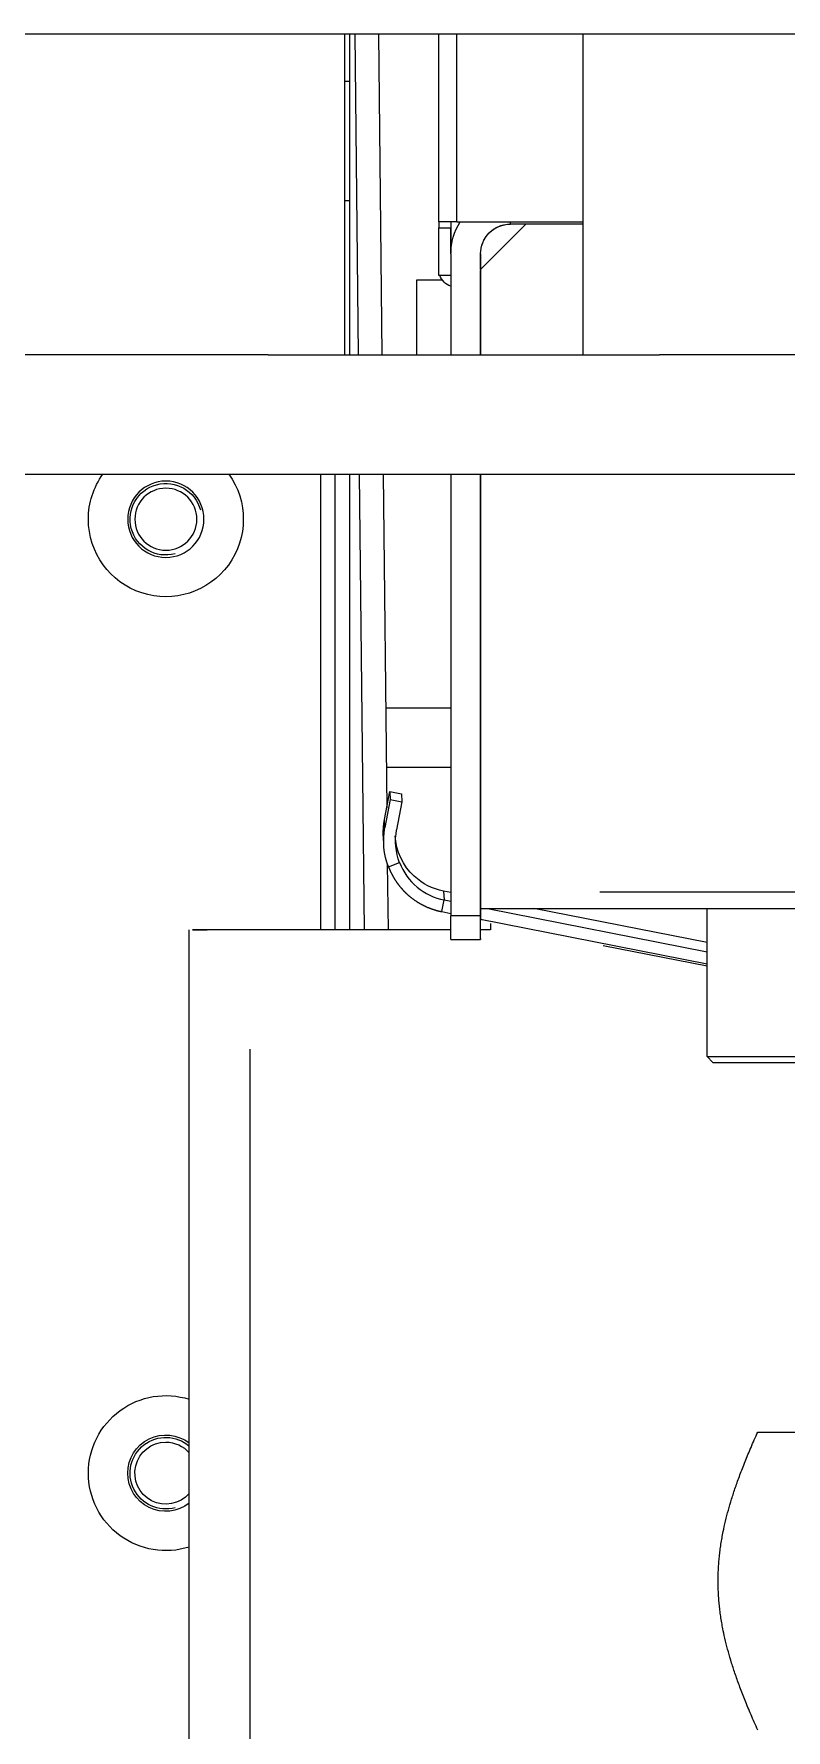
# Model space of a CAD drawing. Header units: millimetres. Extents: x -187347 to 135007, y -6415 to 292048.
# Drawn here: x -51364.3 to -51301.2, y 30128.3 to 30270.5 of the extents above; entities that cross this region are included whole.
import ezdxf

# ---------------------------------------------------------------- set-up
doc = ezdxf.new("R2010")
doc.units = ezdxf.units.MM
doc.header["$LTSCALE"] = 100
doc.layers.get('0').update_dxf_attribs({"lineweight": 18})
doc.layers.add('Layout CAT2', color=6, linetype='Continuous')

# ---------------------------------------------------------------- blocks, each defined once
blk = doc.blocks.new('643h346h634')
at = {"color": 0}
for p, q in [((17411.71, -1492.27), (17411.71, -1601.27)), ((17416.79, -1591.27), (17416.79, -1502.27)), ((17459.41, -1559.15), (17471.97, -1559.15)), ((17455.65, -1590.15), (17455.15, -1590.65)), ((17455.65, -1590.15), (17470.15, -1590.15)), ((17455.15, -1590.65), (17470.15, -1590.65)), ((17455.15, -1590.65), (17455.15, -1603.05)), ((17436.15, -1602.15), (17455.16, -1598.41)), ((17455.16, -1598.21), (17446.43, -1599.93)), ((17436.73, -1603.05), (17455.15, -1599.43)), ((17455.16, -1600.2), (17440.63, -1603.05)), ((17411.98, -1601.27), (17412.25, -1601.27)), ((17412.25, -1601.27), (17413.21, -1601.27)), ((17412.94, -1601.27), (17413.21, -1601.27)), ((17433.65, -1601.27), (17416.79, -1601.27)), ((17433.65, -1601.27), (17417.06, -1601.27)), ((17422.75, -1601.7), (17422.75, -1639.49)), ((17423.93, -1639.48), (17423.93, -1601.27)), ((17425.18, -1601.27), (17425.18, -1639.49)), ((17425.18, -1601.27), (17425.18, -1639.48)), ((17425.98, -1639.48), (17426.39, -1601.27)), ((17428.33, -1606.81), (17428.39, -1601.27)), ((17433.65, -1600.45), (17436.15, -1600.45)), ((17436.15, -1600.45), (17436.15, -1600.45)), ((17436.15, -1600.55), (17436.15, -1603.05)), ((17436.98, -1601.27), (17436.15, -1601.27)), ((17436.98, -1601.27), (17436.15, -1601.27)), ((17436.98, -1601.79), (17436.98, -1601.27)), ((17432.9, -1602.79), (17433.65, -1602.64)), ((17432.9, -1602.79), (17433.09, -1603.77)), ((17433.65, -1639.48), (17433.65, -1602.45)), ((17436.15, -1602.45), (17433.65, -1602.45)), ((17436.15, -1639.48), (17436.15, -1602.45)), ((17436.15, -1603.05), (17546.55, -1603.05)), ((17433.05, -1604.51), (17433.09, -1603.77)), ((17433.65, -1604.4), (17433.05, -1604.51)), ((17433.09, -1603.77), (17433.65, -1603.66)), ((17436.15, -1604.45), (17436.15, -1639.49)), ((17446.16, -1604.45), (17536.55, -1604.45)), ((17428.43, -1606.54), (17429.36, -1606.9)), ((17428.03, -1608.4), (17428, -1609.09)), ((17428.13, -1609.84), (17428.09, -1610.51)), ((17428.58, -1612.2), (17428.13, -1609.84)), ((17429.56, -1612.01), (17429.11, -1609.65)), ((17427.98, -1639.49), (17428.28, -1611.48)), ((17428.09, -1610.51), (17428.55, -1612.86)), ((17428.55, -1612.86), (17428.58, -1612.2)), ((17428.55, -1612.86), (17429.53, -1612.67)), ((17428.58, -1612.2), (17429.56, -1612.01)), ((17429.53, -1612.67), (17429.56, -1612.01)), ((17433.65, -1614.87), (17428.24, -1614.87)), ((17428.19, -1619.87), (17433.65, -1619.87)), ((17298.84, -1639.49), (17643.22, -1639.49)), ((17418.33, -1649.49), (17381.17, -1649.49)), ((17418.33, -1649.49), (17451.17, -1649.49)), ((17424.75, -1676.4), (17424.75, -1649.49)), ((17425.18, -1649.49), (17425.18, -1676.4)), ((17425.18, -1649.49), (17425.18, -1662.4)), ((17425.59, -1676.4), (17425.88, -1649.48)), ((17427.59, -1676.4), (17427.88, -1649.48)), ((17430.78, -1655.75), (17430.78, -1649.49)), ((17433.65, -1657.95), (17433.65, -1649.49)), ((17436.15, -1649.49), (17436.15, -1653.84)), ((17436.15, -1657.95), (17436.15, -1649.49)), ((17444.75, -1649.49), (17444.75, -1676.4)), ((17488.33, -1649.49), (17451.17, -1649.49)), ((17432.95, -1655.75), (17430.78, -1655.75)), ((17433.65, -1656.15), (17432.65, -1656.15)), ((17432.65, -1656.15), (17432.65, -1660.15)), ((17436.15, -1656.65), (17439.95, -1660.45)), ((17436.15, -1656.65), (17436.15, -1657.95)), ((17433.65, -1657.95), (17433.65, -1660.15)), ((17433.65, -1660.65), (17433.65, -1658.05)), ((17436.15, -1657.95), (17436.15, -1657.95)), ((17432.65, -1660.65), (17432.65, -1660.15)), ((17432.65, -1660.15), (17433.65, -1660.15)), ((17434.15, -1660.65), (17432.65, -1660.65)), ((17432.65, -1660.65), (17432.65, -1676.4)), ((17433.65, -1660.15), (17433.65, -1660.15)), ((17433.65, -1660.65), (17433.65, -1660.15)), ((17434.15, -1660.65), (17444.75, -1660.65)), ((17434.15, -1660.65), (17434.15, -1676.4)), ((17438.65, -1660.45), (17438.65, -1660.65)), ((17444.75, -1660.45), (17438.65, -1660.45)), ((17425.18, -1662.4), (17424.75, -1662.4)), ((17425.18, -1662.4), (17425.18, -1672.4)), ((17425.18, -1672.4), (17424.75, -1672.4)), ((17425.18, -1672.4), (17425.18, -1676.4)), ((17229.75, -1676.4), (18129.75, -1676.4))]:
    blk.add_line(p, q, dxfattribs=at)
for radius in [3.2, 2.6]:
    blk.add_circle((17409.75, -1635.7), radius, dxfattribs=at)
for centre, radius, start, end in [((17409.75, -1555.7), 6.5, 72.4331, 180), ((17409.75, -1555.7), 3.2, 52.1944, 180), ((17409.75, -1555.7), 3, 75, 310.8281), ((17409.75, -1555.7), 2.6, 41.0287, 270), ((17409.75, -1555.7), 6.5, 180, 287.5669), ((17409.75, -1555.7), 3.2, 180, 307.8056), ((17409.75, -1555.7), 2.6, 270, 318.9769), ((17432.75, -1601.7), 10, 177.5503, 180), ((17409.75, -1635.7), 6.5, 324.36, 180), ((17409.75, -1635.7), 3, 75, 345), ((17409.75, -1635.7), 6.5, 180, 215.6456)]:
    blk.add_arc(centre, radius, start, end, dxfattribs=at)
for centre, major_axis, ratio, start_param, end_param in [((17418.71, -1601.27), (-7, 0), 0.000001, 4.99025, 6.005398), ((17418.71, -1601.27), (-6, 0), 0.000001, 4.990252, 6.005407), ((17433.65, -1602.45), (0, -2), 0.000004, 3.141593, 4.712389), ((17436.15, -1602.45), (0, 2), 0.000004, 0, 1.570796), ((17436.15, -1602.45), (0, 2), 0.000004, 5.969026, 6.283185), ((17436.15, -1603.45), (0, 1.4), 0.000004, 5.002201, 6.283185), ((17436.15, -1603.45), (0, 1.4), 0.000004, 0, 1.293256), ((17436.15, -1603.45), (0, 1.4), 0.000004, 5.002201, 6.283185), ((17436.15, -1603.45), (0, 1.4), 0.000004, 0, 1.265767), ((17436.15, -1604.45), (0, 1.4), 0.000004, 0, 1.570796), ((17433.99, -1609.42), (-4.99, 0.26), 0.999808, 4.953133, 5.513132), ((17434.02, -1608.71), (5.99, -0.31), 0.999808, 2.822339, 3.382337), ((17434.02, -1608.71), (4.99, -0.26), 0.999808, 2.822339, 3.382337), ((17436.15, -1655.15), (0, 1.4), 0.000004, 0.365112, 3.141593), ((17434.15, -1656.65), (0, 1.5), 1, 0.339243, 1.23094), ((17438.65, -1657.95), (0, 5), 1, 1.570796, 2.141241), ((17438.65, -1657.95), (0, -2.5), 1, 4.712389, 5.483185), ((17438.65, -1657.95), (0, 2.5), 1, 1.570796, 3.141593)]:
    blk.add_ellipse(centre, major_axis=major_axis, ratio=ratio, start_param=start_param, end_param=end_param, dxfattribs=at)
for points, weights in [([(17459.41, -1534.15), (17456.08, -1541.47), (17456.08, -1546.65)], [1.19035039619, 1.43688003523, 1.43688003523]), ([(17456.08, -1546.65), (17456.08, -1551.83), (17459.41, -1559.15)], [1.43688003523, 1.43688003523, 1.19035039619])]:
    blk.add_rational_spline(points, weights, degree=2, dxfattribs=at)
for points, knots in [([(17428.43, -1606.54), (17428.44, -1606.53), (17428.44, -1606.5), (17428.46, -1606.47), (17428.47, -1606.44), (17428.49, -1606.4), (17428.5, -1606.37), (17428.51, -1606.34), (17428.53, -1606.3), (17428.54, -1606.27), (17428.56, -1606.24), (17428.57, -1606.2), (17428.59, -1606.17), (17428.6, -1606.14), (17428.62, -1606.1), (17428.63, -1606.07), (17428.65, -1606.04), (17428.67, -1606.01), (17428.68, -1605.97), (17428.7, -1605.94), (17428.72, -1605.91), (17428.73, -1605.88), (17428.75, -1605.85), (17428.77, -1605.81), (17428.79, -1605.78), (17428.8, -1605.75), (17428.82, -1605.72), (17428.84, -1605.69), (17428.86, -1605.66), (17428.88, -1605.63), (17428.89, -1605.59), (17428.91, -1605.56), (17428.93, -1605.53), (17428.95, -1605.5), (17428.97, -1605.47), (17428.99, -1605.44), (17429.01, -1605.41), (17429.03, -1605.38), (17429.05, -1605.35), (17429.07, -1605.32), (17429.09, -1605.29), (17429.11, -1605.26), (17429.13, -1605.23), (17429.15, -1605.2), (17429.17, -1605.17), (17429.2, -1605.14), (17429.22, -1605.11), (17429.24, -1605.08), (17429.26, -1605.05), (17429.28, -1605.03), (17429.31, -1605), (17429.33, -1604.97), (17429.35, -1604.94), (17429.37, -1604.91), (17429.4, -1604.88), (17429.42, -1604.86), (17429.44, -1604.83), (17429.47, -1604.8), (17429.49, -1604.77), (17429.51, -1604.75), (17429.54, -1604.72), (17429.56, -1604.69), (17429.59, -1604.66), (17429.61, -1604.64), (17429.63, -1604.61), (17429.66, -1604.58), (17429.68, -1604.56), (17429.71, -1604.53), (17429.73, -1604.51), (17429.76, -1604.48), (17429.78, -1604.45), (17429.81, -1604.43), (17429.84, -1604.4), (17429.86, -1604.38), (17429.89, -1604.35), (17429.91, -1604.33), (17429.94, -1604.3), (17429.97, -1604.28), (17429.99, -1604.25), (17430.02, -1604.23), (17430.05, -1604.21), (17430.07, -1604.18), (17430.1, -1604.16), (17430.13, -1604.13), (17430.16, -1604.11), (17430.18, -1604.09), (17430.22, -1604.05), (17430.27, -1604.01), (17430.33, -1603.97), (17430.39, -1603.92), (17430.46, -1603.87), (17430.52, -1603.83), (17430.58, -1603.78), (17430.64, -1603.74), (17430.71, -1603.69), (17430.77, -1603.65), (17430.84, -1603.61), (17430.9, -1603.57), (17430.97, -1603.53), (17431.03, -1603.49), (17431.1, -1603.45), (17431.16, -1603.42), (17431.23, -1603.38), (17431.3, -1603.35), (17431.36, -1603.31), (17431.43, -1603.28), (17431.5, -1603.25), (17431.57, -1603.21), (17431.64, -1603.18), (17431.71, -1603.15), (17431.77, -1603.13), (17431.84, -1603.1), (17431.91, -1603.07), (17431.98, -1603.04), (17432.05, -1603.02), (17432.12, -1603), (17432.19, -1602.97), (17432.26, -1602.95), (17432.33, -1602.93), (17432.4, -1602.91), (17432.47, -1602.89), (17432.54, -1602.87), (17432.61, -1602.85), (17432.69, -1602.83), (17432.76, -1602.82), (17432.83, -1602.8), (17432.87, -1602.79), (17432.9, -1602.79)], [0, 0, 0, 0, 0.005939, 0.011878, 0.017816, 0.023755, 0.029694, 0.035632, 0.04157, 0.047509, 0.053447, 0.059385, 0.065324, 0.071262, 0.0772, 0.083138, 0.089076, 0.095013, 0.100951, 0.106889, 0.112827, 0.118764, 0.124702, 0.130639, 0.136576, 0.142514, 0.148451, 0.154388, 0.160325, 0.166262, 0.172199, 0.178136, 0.184073, 0.19001, 0.195946, 0.201883, 0.20782, 0.213756, 0.219692, 0.225629, 0.231565, 0.237501, 0.243437, 0.249374, 0.25531, 0.261246, 0.267181, 0.273117, 0.279053, 0.284989, 0.290924, 0.29686, 0.302795, 0.308731, 0.314666, 0.320601, 0.326537, 0.332472, 0.338407, 0.344342, 0.350277, 0.356212, 0.362147, 0.368081, 0.374016, 0.379951, 0.385885, 0.39182, 0.397754, 0.403689, 0.409623, 0.415557, 0.421491, 0.427425, 0.433359, 0.439293, 0.445227, 0.451161, 0.457095, 0.463028, 0.468962, 0.474896, 0.480829, 0.486763, 0.492696, 0.498629, 0.504562, 0.517299, 0.530017, 0.542717, 0.555399, 0.568063, 0.580709, 0.593337, 0.605946, 0.618538, 0.631112, 0.643667, 0.656205, 0.668724, 0.681226, 0.693709, 0.706175, 0.718623, 0.731052, 0.743464, 0.755858, 0.768234, 0.780592, 0.792933, 0.805255, 0.81756, 0.829847, 0.842116, 0.854367, 0.8666, 0.878816, 0.891014, 0.903194, 0.915357, 0.927502, 0.939629, 0.951738, 0.96383, 0.975904, 0.987961, 1, 1, 1, 1]), ([(17428, -1609.08), (17427.99, -1609.1), (17427.99, -1609.14), (17427.99, -1609.21), (17427.99, -1609.28), (17427.99, -1609.35), (17427.99, -1609.43), (17427.99, -1609.5), (17427.99, -1609.58), (17427.99, -1609.65), (17428, -1609.72), (17428, -1609.8), (17428.01, -1609.87), (17428.01, -1609.94), (17428.02, -1610.01), (17428.03, -1610.09), (17428.04, -1610.16), (17428.05, -1610.23), (17428.06, -1610.3), (17428.07, -1610.37), (17428.08, -1610.44), (17428.09, -1610.49), (17428.09, -1610.51)], [0, 0, 0, 0, 0.033003, 0.084569, 0.13606, 0.187476, 0.238817, 0.290083, 0.341275, 0.392392, 0.443434, 0.494402, 0.545296, 0.596115, 0.64686, 0.697531, 0.748128, 0.79865, 0.849098, 0.899473, 0.949773, 1, 1, 1, 1]), ([(17436.86, -1659.69), (17436.92, -1659.75), (17437.04, -1659.87), (17437.17, -1659.97), (17437.26, -1660.03), (17437.28, -1660.04), (17437.31, -1660.06), (17437.33, -1660.07), (17437.38, -1660.11), (17437.42, -1660.13), (17437.53, -1660.19), (17437.61, -1660.22), (17437.76, -1660.29), (17437.84, -1660.32), (17437.95, -1660.35), (17437.99, -1660.36), (17438.07, -1660.38), (17438.12, -1660.39), (17438.24, -1660.42), (17438.4, -1660.44), (17438.57, -1660.45), (17438.65, -1660.45)], [0, 0, 0, 0, 0.125, 0.25, 0.25, 0.28125, 0.28125, 0.3125, 0.3125, 0.375, 0.375, 0.5, 0.5, 0.625, 0.625, 0.6875, 0.6875, 0.75, 0.75, 0.875, 1, 1, 1, 1])]:
    blk.add_open_spline(points, degree=3, knots=knots, dxfattribs=at)
for points in [[(17429.36, -1606.9), (17429.96, -1605.3), (17431.44, -1604.08), (17433.09, -1603.77)], [(17430.58, -1605.76), (17429.63, -1606.62), (17429.06, -1607.87), (17428.99, -1609.14)]]:
    blk.add_open_spline(points, degree=3, dxfattribs=at)

msp = doc.modelspace()

# ---------------------------------------------------------------- block references
at = {"layer": 'Layout CAT2', "xscale": -1, "rotation": 180}
msp.add_blockref('643h346h634', (-68763.03, 28594.1, -3.45), dxfattribs=at)

doc.saveas('drawing.dxf')
